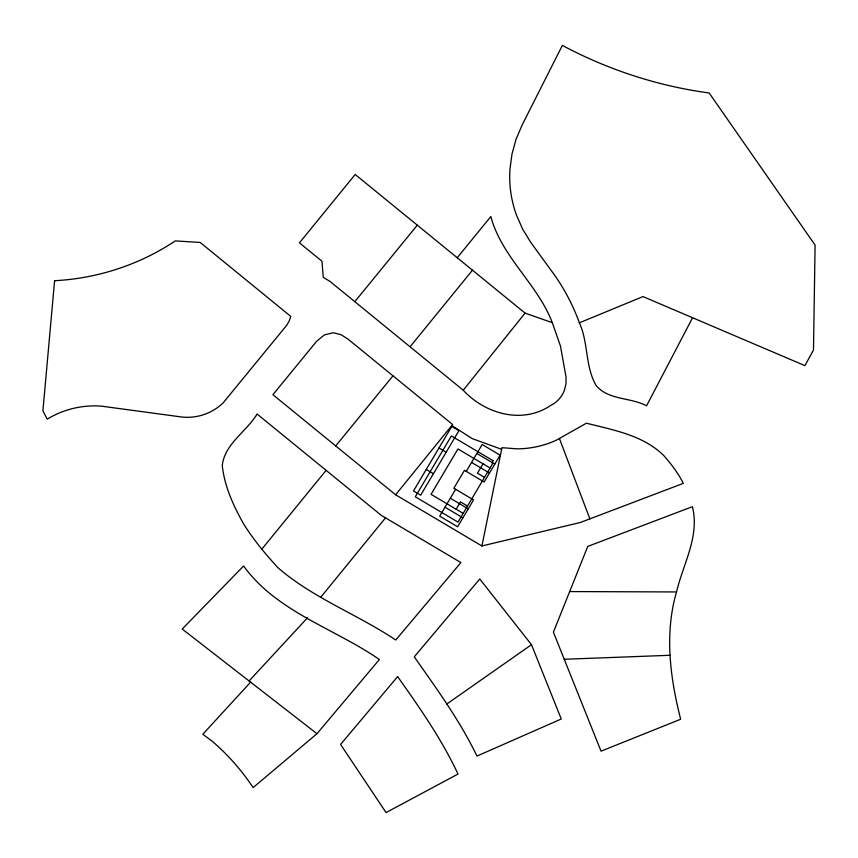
<?xml version="1.0" encoding="UTF-8"?>
<svg xmlns="http://www.w3.org/2000/svg" width="858" height="858" viewBox="0 0 858 858"><rect width="100%" height="100%" fill="white"/><g stroke="black" fill="none" stroke-linecap="round" stroke-linejoin="round"><path stroke-width="1.29" d="M481.896 545.967L501.962 447.683L516.999 448.841A95.174 95.174 0 0 0 556.392 440.175L586.422 423.187C613.449 430.094 643.028 435.135 663.76 455.544C671.246 464.081 678.238 473.176 683.333 483.365L580.255 522.511L481.896 545.967L395.602 494.776L272.908 394.701L316.602 341.312L324.303 334.942L333.258 332.732L341.087 334.695L347.994 339.103L452.616 424.528L395.602 494.776M676.544 591.945C683.043 563.963 699.967 536.25 692.374 506.692L587.751 546.417L553.399 632.174L601.04 751.158L680.662 719.251C670.162 677.884 664.296 633.665 676.544 591.945L569.637 591.57M692.578 317.739L646.557 405.823C630.512 397.147 608.451 400.407 596.128 385.499C585.059 366.581 588.513 342.717 579.386 322.822A204.708 204.708 0 0 0 555.062 275.804L530.737 242.364L522.661 229.161L516.419 215.004A112.784 112.784 0 0 1 509.952 169.273L512.001 153.947L516.119 139.039L522.243 124.796L562.355 45.42C607.957 69.734 657.925 86.068 709.148 92.975L815.1 245.109L813.481 350.021L804.901 365.637L642.974 296.589L579.386 322.822M455.63 489.296L439.693 516.162L457.604 526.78L473.53 499.914L453.85 488.234L464.468 470.323L484.159 482.003L500.096 455.148L482.185 444.519L466.248 471.385M456.124 509.212L460.478 501.866L467.503 506.027M483.033 463.835L477.477 473.208L484.502 477.38M463.234 390.208L525.075 313.116L552.316 322.694L560.478 346.106L566.012 376.876L566.012 383.88L564.264 390.626A28.046 28.046 0 0 1 550.321 405.662C522.211 424.538 484.942 413.803 463.234 390.208L329.965 281.381L323.262 277.349L321.964 261.229L299.442 242.868L355.201 174.485L525.075 313.116M457.239 257.732L490.84 216.538C501.651 257.068 537.58 284.019 552.316 322.694M410.092 346.771L472.479 270.184M261.958 549.002L326.137 470.334M321.096 596.814L385.521 517.857L460.896 562.58L395.763 640.004C357.561 614.435 312.827 598.047 277.949 567.706C265.465 554.107 253.56 539.811 243.758 524.141C233.483 506.059 224.496 486.379 222.265 465.54C224.614 443.854 246.578 431.563 257.089 414.028L381.231 515.315L385.521 517.857M354.826 301.662L417.299 225.161M335.714 445.924L392.975 375.836M316.977 733.708L379.397 659.491C334.556 628.517 276.716 611.861 243.597 565.99L182.207 629.043L316.977 733.708L253.131 787.59A225.708 225.708 0 0 0 212.527 741.494L202.82 734.244L250.633 682.142M249.088 680.941L307.475 617.846M446.825 704.01L531.488 644.701L479.761 578.989L414.253 656.863C436.754 688.856 459.92 720.72 476.973 756.07L561.271 719.004L531.488 644.701M564.264 659.276L669.959 655.287M501.63 449.313L472.232 438.62L451.823 425.504M476.876 453.474L494.776 464.103M490.057 467.996L457.957 448.959L431.048 494.337L463.148 513.374M471.557 462.43L489.468 473.048M438.996 447.962L446.16 452.209M426.254 469.455L433.419 473.702M450.311 498.251L468.221 508.869M445.002 507.207L462.912 517.824M559.437 438.556L589.875 518.854M54.601 280.716L42.9 410.864L47.233 419.154C63.32 409.298 82.314 404.783 101.126 406.113L180.92 416.902C196.203 418.897 212.033 413.631 223.101 402.906L286.615 325.407L289.275 320.871L290.733 316.366L200.193 242.449L175.246 240.905C139.597 264.779 97.415 278.485 54.601 280.716M492.942 460.617L492.16 464.457L457.979 522.093L415.304 496.782L451.372 435.961L492.942 460.617M451.748 426.469L413.502 490.937L420.667 495.195L458.912 430.716L451.748 426.469M397.64 676.608L340.583 744.444L386.068 812.58L457.99 774.055C441.816 739.306 419.691 707.807 397.64 676.608"/></g></svg>
